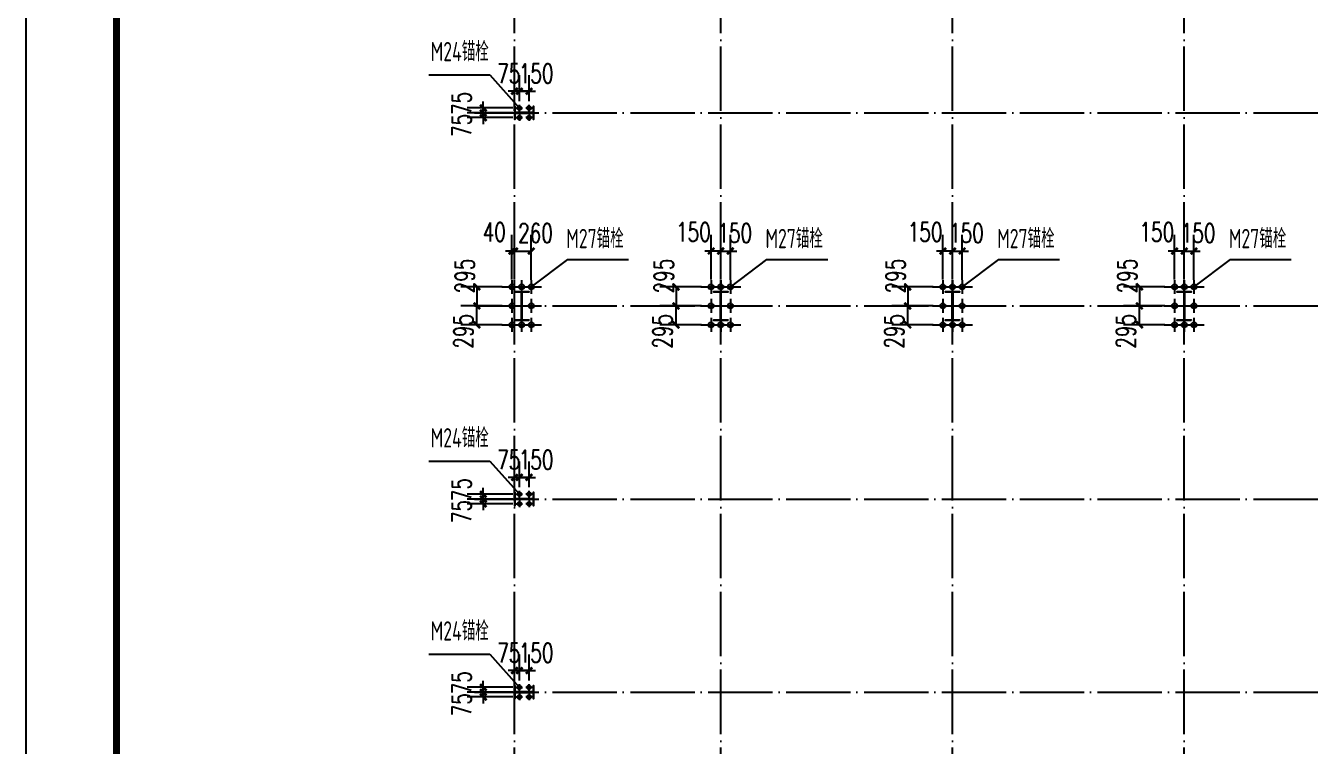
# Model space of a CAD drawing. Extents: x -33967 to 1773478, y -1022458 to -784650.
# Drawn here: x 521646 to 561714, y -982296 to -959912 of the extents above; entities that cross this region are included whole.
import ezdxf
from ezdxf.enums import TextEntityAlignment as Align

# ---------------------------------------------------------------- set-up
doc = ezdxf.new("R2010")
doc.units = 0
doc.header["$LTSCALE"] = 1000
doc.header["$MEASUREMENT"] = 0
doc.linetypes.add('DOTE', pattern=[2.42, 2, -0.2, 0.02, -0.2])
for name, color, linetype in [('AXIS', 3, 'Continuous'), ('DOTE', 1, 'DOTE'), ('GZ', 50, 'Continuous'), ('PUB_TITLE', 4, 'Continuous'), ('TEXT', 7, 'Continuous')]:
    doc.layers.add(name, color=color, linetype=linetype)
doc.styles.add('_TCH_DIM_T3', font='SIMPLEX', dxfattribs={"width": 0.705882, "bigfont": 'GBCBIG'})
doc.styles.add('TSSD_Label', font='tssdeng.shx', dxfattribs={"width": 0.7, "bigfont": 'hztxt.shx'})
doc.dimstyles.new('TCH-200-2', dxfattribs={"dimtxt": 595, "dimasz": 200, "dimexe": 500, "dimexo": 600, "dimgap": 252.5, "dimtad": 1, "dimdec": 0, "dimlfac": 0.5, "dimzin": 0, "dimdsep": 46, "dimtxsty": '_TCH_DIM_T3', "dimblk": 'ARCHTICK', "dimcen": 0.09, "dimclrd": 124, "dimclre": 124, "dimclrt": 7, "dimazin": 2, "dimtfac": 1, "dimtdec": 0, "dimtix": 1, "dimtmove": 2, "dimatfit": 3, "dimfxl": 1, "dimtolj": 1, "dimtzin": 0, "dimarcsym": 0})

# ---------------------------------------------------------------- blocks, each defined once
blk = doc.blocks.new('_ArchTick')
at = {"color": 0, "linetype": 'ByBlock', "const_width": 0.4}
blk.add_lwpolyline([(-0.5, -0.5), (0.5, 0.5)], dxfattribs=at)
blk = doc.blocks.new('*D1303')
at = {"color": 124, "linetype": 'ByBlock', "lineweight": -2, "transparency": 16777216}
for p, q in [((536779, -980466), (535363, -980466)), ((535863, -980466), (535863, -980266)), ((535863, -980466), (535863, -980616)), ((536779, -980616), (535363, -980616)), ((535863, -980616), (535863, -980816))]:
    blk.add_line(p, q, dxfattribs=at)
at = {"layer": 'Defpoints', "color": 0, "linetype": 'ByBlock', "transparency": 16777216}
for p in [(537379, -980466), (535863, -980616), (537379, -980616)]:
    blk.add_point(p, dxfattribs=at)
at = {"color": 124, "linetype": 'ByBlock', "lineweight": -2, "transparency": 16777216, "xscale": 200, "yscale": 200, "zscale": 200}
for p, rotation in [((535863, -980466), 270), ((535863, -980616), 90)]:
    blk.add_blockref('_ArchTick', p, dxfattribs=dict(at, rotation=rotation))
at = {"color": 7, "linetype": 'ByBlock', "transparency": 16777216, "insert": (535189, -980323), "char_height": 595, "attachment_point": 5, "rotation": 90, "style": '_TCH_DIM_T3'}
blk.add_mtext('\\A1;75', dxfattribs=at)
blk = doc.blocks.new('*D1304')
at = {"color": 124, "linetype": 'ByBlock', "lineweight": -2, "transparency": 16777216}
for p, q in [((535863, -980616), (535863, -980416)), ((536779, -980616), (535363, -980616)), ((536779, -980766), (535363, -980766)), ((535863, -980766), (535863, -980616)), ((535863, -980766), (535863, -980966))]:
    blk.add_line(p, q, dxfattribs=at)
at = {"layer": 'Defpoints', "color": 0, "linetype": 'ByBlock', "transparency": 16777216}
for p in [(535863, -980616), (537379, -980616), (537379, -980766)]:
    blk.add_point(p, dxfattribs=at)
at = {"color": 124, "linetype": 'ByBlock', "lineweight": -2, "transparency": 16777216, "xscale": 200, "yscale": 200, "zscale": 200}
for p, rotation in [((535863, -980616), 270), ((535863, -980766), 90)]:
    blk.add_blockref('_ArchTick', p, dxfattribs=dict(at, rotation=rotation))
at = {"color": 7, "linetype": 'ByBlock', "transparency": 16777216, "insert": (535189, -981005), "char_height": 595, "attachment_point": 5, "rotation": 90, "style": '_TCH_DIM_T3'}
blk.add_mtext('\\A1;75', dxfattribs=at)
blk = doc.blocks.new('*D1305')
at = {"color": 124, "linetype": 'ByBlock', "lineweight": -2, "transparency": 16777216}
for p, q in [((536834, -980252), (536834, -979445)), ((536984, -980252), (536984, -979445)), ((536834, -979945), (536634, -979945)), ((536834, -979945), (536984, -979945)), ((536984, -979945), (537184, -979945))]:
    blk.add_line(p, q, dxfattribs=at)
at = {"layer": 'Defpoints', "color": 0, "linetype": 'ByBlock', "transparency": 16777216}
for p in [(536984, -979945), (536834, -980852), (536984, -980852)]:
    blk.add_point(p, dxfattribs=at)
at = {"color": 124, "linetype": 'ByBlock', "lineweight": -2, "transparency": 16777216, "xscale": 200, "yscale": 200, "zscale": 200}
blk.add_blockref('_ArchTick', (536834, -979945), dxfattribs=at)
at = {"color": 124, "linetype": 'ByBlock', "lineweight": -2, "transparency": 16777216, "xscale": 200, "yscale": 200, "zscale": 200, "rotation": 180}
blk.add_blockref('_ArchTick', (536984, -979945), dxfattribs=at)
at = {"color": 7, "linetype": 'ByBlock', "transparency": 16777216, "insert": (536654, -979395), "char_height": 595, "attachment_point": 5, "style": '_TCH_DIM_T3'}
blk.add_mtext('\\A1;75', dxfattribs=at)
blk = doc.blocks.new('*D1306')
at = {"color": 124, "linetype": 'ByBlock', "lineweight": -2, "transparency": 16777216}
for p, q in [((536984, -980252), (536984, -979445)), ((537284, -980252), (537284, -979445)), ((536984, -979945), (536784, -979945)), ((537284, -979945), (536984, -979945)), ((537284, -979945), (537484, -979945))]:
    blk.add_line(p, q, dxfattribs=at)
at = {"layer": 'Defpoints', "color": 0, "linetype": 'ByBlock', "transparency": 16777216}
for p in [(536984, -979945), (536984, -980852), (537284, -980852)]:
    blk.add_point(p, dxfattribs=at)
at = {"color": 124, "linetype": 'ByBlock', "lineweight": -2, "transparency": 16777216, "xscale": 200, "yscale": 200, "zscale": 200}
blk.add_blockref('_ArchTick', (536984, -979945), dxfattribs=at)
at = {"color": 124, "linetype": 'ByBlock', "lineweight": -2, "transparency": 16777216, "xscale": 200, "yscale": 200, "zscale": 200, "rotation": 180}
blk.add_blockref('_ArchTick', (537284, -979945), dxfattribs=at)
at = {"color": 7, "linetype": 'ByBlock', "transparency": 16777216, "insert": (537504, -979395), "char_height": 595, "attachment_point": 5, "style": '_TCH_DIM_T3'}
blk.add_mtext('\\A1;150', dxfattribs=at)
blk = doc.blocks.new('*D1307')
at = {"color": 124, "linetype": 'ByBlock', "lineweight": -2, "transparency": 16777216}
for p, q in [((535863, -974466), (535863, -974266)), ((536779, -974466), (535363, -974466)), ((536779, -974616), (535363, -974616)), ((535863, -974466), (535863, -974616)), ((535863, -974616), (535863, -974816))]:
    blk.add_line(p, q, dxfattribs=at)
at = {"layer": 'Defpoints', "color": 0, "linetype": 'ByBlock', "transparency": 16777216}
for p in [(535863, -974616), (537379, -974466), (537379, -974616)]:
    blk.add_point(p, dxfattribs=at)
at = {"color": 124, "linetype": 'ByBlock', "lineweight": -2, "transparency": 16777216, "xscale": 200, "yscale": 200, "zscale": 200}
for p, rotation in [((535863, -974466), 270), ((535863, -974616), 90)]:
    blk.add_blockref('_ArchTick', p, dxfattribs=dict(at, rotation=rotation))
at = {"color": 7, "linetype": 'ByBlock', "transparency": 16777216, "insert": (535189, -974323), "char_height": 595, "attachment_point": 5, "rotation": 90, "style": '_TCH_DIM_T3'}
blk.add_mtext('\\A1;75', dxfattribs=at)
blk = doc.blocks.new('*D1308')
at = {"color": 124, "linetype": 'ByBlock', "lineweight": -2, "transparency": 16777216}
for p, q in [((535863, -974616), (535863, -974416)), ((536779, -974616), (535363, -974616)), ((536779, -974766), (535363, -974766)), ((535863, -974766), (535863, -974616)), ((535863, -974766), (535863, -974966))]:
    blk.add_line(p, q, dxfattribs=at)
at = {"layer": 'Defpoints', "color": 0, "linetype": 'ByBlock', "transparency": 16777216}
for p in [(535863, -974616), (537379, -974616), (537379, -974766)]:
    blk.add_point(p, dxfattribs=at)
at = {"color": 124, "linetype": 'ByBlock', "lineweight": -2, "transparency": 16777216, "xscale": 200, "yscale": 200, "zscale": 200}
for p, rotation in [((535863, -974616), 270), ((535863, -974766), 90)]:
    blk.add_blockref('_ArchTick', p, dxfattribs=dict(at, rotation=rotation))
at = {"color": 7, "linetype": 'ByBlock', "transparency": 16777216, "insert": (535189, -975005), "char_height": 595, "attachment_point": 5, "rotation": 90, "style": '_TCH_DIM_T3'}
blk.add_mtext('\\A1;75', dxfattribs=at)
blk = doc.blocks.new('*D1309')
at = {"color": 124, "linetype": 'ByBlock', "lineweight": -2, "transparency": 16777216}
for p, q in [((536834, -974252), (536834, -973445)), ((536984, -974252), (536984, -973445)), ((536834, -973945), (536634, -973945)), ((536834, -973945), (536984, -973945)), ((536984, -973945), (537184, -973945))]:
    blk.add_line(p, q, dxfattribs=at)
at = {"layer": 'Defpoints', "color": 0, "linetype": 'ByBlock', "transparency": 16777216}
for p in [(536984, -973945), (536834, -974852), (536984, -974852)]:
    blk.add_point(p, dxfattribs=at)
at = {"color": 124, "linetype": 'ByBlock', "lineweight": -2, "transparency": 16777216, "xscale": 200, "yscale": 200, "zscale": 200}
blk.add_blockref('_ArchTick', (536834, -973945), dxfattribs=at)
at = {"color": 124, "linetype": 'ByBlock', "lineweight": -2, "transparency": 16777216, "xscale": 200, "yscale": 200, "zscale": 200, "rotation": 180}
blk.add_blockref('_ArchTick', (536984, -973945), dxfattribs=at)
at = {"color": 7, "linetype": 'ByBlock', "transparency": 16777216, "insert": (536654, -973395), "char_height": 595, "attachment_point": 5, "style": '_TCH_DIM_T3'}
blk.add_mtext('\\A1;75', dxfattribs=at)
blk = doc.blocks.new('*D1310')
at = {"color": 124, "linetype": 'ByBlock', "lineweight": -2, "transparency": 16777216}
for p, q in [((536984, -974252), (536984, -973445)), ((537284, -974252), (537284, -973445)), ((536984, -973945), (536784, -973945)), ((537284, -973945), (536984, -973945)), ((537284, -973945), (537484, -973945))]:
    blk.add_line(p, q, dxfattribs=at)
at = {"layer": 'Defpoints', "color": 0, "linetype": 'ByBlock', "transparency": 16777216}
for p in [(536984, -973945), (536984, -974852), (537284, -974852)]:
    blk.add_point(p, dxfattribs=at)
at = {"color": 124, "linetype": 'ByBlock', "lineweight": -2, "transparency": 16777216, "xscale": 200, "yscale": 200, "zscale": 200}
blk.add_blockref('_ArchTick', (536984, -973945), dxfattribs=at)
at = {"color": 124, "linetype": 'ByBlock', "lineweight": -2, "transparency": 16777216, "xscale": 200, "yscale": 200, "zscale": 200, "rotation": 180}
blk.add_blockref('_ArchTick', (537284, -973945), dxfattribs=at)
at = {"color": 7, "linetype": 'ByBlock', "transparency": 16777216, "insert": (537504, -973395), "char_height": 595, "attachment_point": 5, "style": '_TCH_DIM_T3'}
blk.add_mtext('\\A1;150', dxfattribs=at)
blk = doc.blocks.new('*D1311')
at = {"color": 124, "linetype": 'ByBlock', "lineweight": -2, "transparency": 16777216}
for p, q in [((535863, -962466), (535863, -962266)), ((536779, -962466), (535363, -962466)), ((536779, -962616), (535363, -962616)), ((535863, -962466), (535863, -962616)), ((535863, -962616), (535863, -962816))]:
    blk.add_line(p, q, dxfattribs=at)
at = {"layer": 'Defpoints', "color": 0, "linetype": 'ByBlock', "transparency": 16777216}
for p in [(535863, -962616), (537379, -962466), (537379, -962616)]:
    blk.add_point(p, dxfattribs=at)
at = {"color": 124, "linetype": 'ByBlock', "lineweight": -2, "transparency": 16777216, "xscale": 200, "yscale": 200, "zscale": 200}
for p, rotation in [((535863, -962466), 270), ((535863, -962616), 90)]:
    blk.add_blockref('_ArchTick', p, dxfattribs=dict(at, rotation=rotation))
at = {"color": 7, "linetype": 'ByBlock', "transparency": 16777216, "insert": (535189, -962323), "char_height": 595, "attachment_point": 5, "rotation": 90, "style": '_TCH_DIM_T3'}
blk.add_mtext('\\A1;75', dxfattribs=at)
blk = doc.blocks.new('*D1312')
at = {"color": 124, "linetype": 'ByBlock', "lineweight": -2, "transparency": 16777216}
for p, q in [((535863, -962616), (535863, -962416)), ((536779, -962616), (535363, -962616)), ((536779, -962766), (535363, -962766)), ((535863, -962766), (535863, -962616)), ((535863, -962766), (535863, -962966))]:
    blk.add_line(p, q, dxfattribs=at)
at = {"layer": 'Defpoints', "color": 0, "linetype": 'ByBlock', "transparency": 16777216}
for p in [(535863, -962616), (537379, -962616), (537379, -962766)]:
    blk.add_point(p, dxfattribs=at)
at = {"color": 124, "linetype": 'ByBlock', "lineweight": -2, "transparency": 16777216, "xscale": 200, "yscale": 200, "zscale": 200}
for p, rotation in [((535863, -962616), 270), ((535863, -962766), 90)]:
    blk.add_blockref('_ArchTick', p, dxfattribs=dict(at, rotation=rotation))
at = {"color": 7, "linetype": 'ByBlock', "transparency": 16777216, "insert": (535189, -963005), "char_height": 595, "attachment_point": 5, "rotation": 90, "style": '_TCH_DIM_T3'}
blk.add_mtext('\\A1;75', dxfattribs=at)
blk = doc.blocks.new('*D1313')
at = {"color": 124, "linetype": 'ByBlock', "lineweight": -2, "transparency": 16777216}
for p, q in [((536834, -962252), (536834, -961445)), ((536984, -962252), (536984, -961445)), ((536834, -961945), (536634, -961945)), ((536834, -961945), (536984, -961945)), ((536984, -961945), (537184, -961945))]:
    blk.add_line(p, q, dxfattribs=at)
at = {"layer": 'Defpoints', "color": 0, "linetype": 'ByBlock', "transparency": 16777216}
for p in [(536984, -961945), (536834, -962852), (536984, -962852)]:
    blk.add_point(p, dxfattribs=at)
at = {"color": 124, "linetype": 'ByBlock', "lineweight": -2, "transparency": 16777216, "xscale": 200, "yscale": 200, "zscale": 200}
blk.add_blockref('_ArchTick', (536834, -961945), dxfattribs=at)
at = {"color": 124, "linetype": 'ByBlock', "lineweight": -2, "transparency": 16777216, "xscale": 200, "yscale": 200, "zscale": 200, "rotation": 180}
blk.add_blockref('_ArchTick', (536984, -961945), dxfattribs=at)
at = {"color": 7, "linetype": 'ByBlock', "transparency": 16777216, "insert": (536654, -961395), "char_height": 595, "attachment_point": 5, "style": '_TCH_DIM_T3'}
blk.add_mtext('\\A1;75', dxfattribs=at)
blk = doc.blocks.new('*D1314')
at = {"color": 124, "linetype": 'ByBlock', "lineweight": -2, "transparency": 16777216}
for p, q in [((536984, -962252), (536984, -961445)), ((537284, -962252), (537284, -961445)), ((536984, -961945), (536784, -961945)), ((537284, -961945), (536984, -961945)), ((537284, -961945), (537484, -961945))]:
    blk.add_line(p, q, dxfattribs=at)
at = {"layer": 'Defpoints', "color": 0, "linetype": 'ByBlock', "transparency": 16777216}
for p in [(536984, -961945), (536984, -962852), (537284, -962852)]:
    blk.add_point(p, dxfattribs=at)
at = {"color": 124, "linetype": 'ByBlock', "lineweight": -2, "transparency": 16777216, "xscale": 200, "yscale": 200, "zscale": 200}
blk.add_blockref('_ArchTick', (536984, -961945), dxfattribs=at)
at = {"color": 124, "linetype": 'ByBlock', "lineweight": -2, "transparency": 16777216, "xscale": 200, "yscale": 200, "zscale": 200, "rotation": 180}
blk.add_blockref('_ArchTick', (537284, -961945), dxfattribs=at)
at = {"color": 7, "linetype": 'ByBlock', "transparency": 16777216, "insert": (537504, -961395), "char_height": 595, "attachment_point": 5, "style": '_TCH_DIM_T3'}
blk.add_mtext('\\A1;150', dxfattribs=at)
blk = doc.blocks.new('*D1489')
at = {"color": 124, "linetype": 'ByBlock', "lineweight": -2, "transparency": 16777216}
for p, q in [((536453, -968026), (535163, -968026)), ((535663, -968026), (535663, -968617)), ((536450, -968617), (535163, -968617))]:
    blk.add_line(p, q, dxfattribs=at)
at = {"layer": 'Defpoints', "color": 0, "linetype": 'ByBlock', "transparency": 16777216}
for p in [(537053, -968026), (535663, -968617), (537050, -968617)]:
    blk.add_point(p, dxfattribs=at)
at = {"color": 124, "linetype": 'ByBlock', "lineweight": -2, "transparency": 16777216, "xscale": 200, "yscale": 200, "zscale": 200}
for p, rotation in [((535663, -968026), 90), ((535663, -968617), 270)]:
    blk.add_blockref('_ArchTick', p, dxfattribs=dict(at, rotation=rotation))
at = {"color": 7, "linetype": 'ByBlock', "transparency": 16777216, "insert": (535285, -967686), "char_height": 595, "attachment_point": 5, "rotation": 90, "style": '_TCH_DIM_T3'}
blk.add_mtext('\\A1;295', dxfattribs=at)
blk = doc.blocks.new('*D1490')
at = {"color": 124, "linetype": 'ByBlock', "lineweight": -2, "transparency": 16777216}
for p, q in [((536833, -967792), (536833, -966410)), ((537353, -967800), (537353, -966410)), ((536833, -966910), (537353, -966910))]:
    blk.add_line(p, q, dxfattribs=at)
at = {"layer": 'Defpoints', "color": 0, "linetype": 'ByBlock', "transparency": 16777216}
for p in [(537353, -966910), (536833, -968392), (537353, -968400)]:
    blk.add_point(p, dxfattribs=at)
at = {"color": 124, "linetype": 'ByBlock', "lineweight": -2, "transparency": 16777216, "xscale": 200, "yscale": 200, "zscale": 200, "rotation": 180}
blk.add_blockref('_ArchTick', (536833, -966910), dxfattribs=at)
at = {"color": 124, "linetype": 'ByBlock', "lineweight": -2, "transparency": 16777216, "xscale": 200, "yscale": 200, "zscale": 200}
blk.add_blockref('_ArchTick', (537353, -966910), dxfattribs=at)
at = {"color": 7, "linetype": 'ByBlock', "transparency": 16777216, "insert": (537485, -966352), "char_height": 595, "attachment_point": 5, "style": '_TCH_DIM_T3'}
blk.add_mtext('\\A1;260', dxfattribs=at)
blk = doc.blocks.new('*D1491')
at = {"color": 124, "linetype": 'ByBlock', "lineweight": -2, "transparency": 16777216}
for p, q in [((536753, -967792), (536753, -966410)), ((536833, -967792), (536833, -966410)), ((536753, -966910), (536553, -966910)), ((536833, -966910), (536753, -966910)), ((536833, -966910), (537033, -966910))]:
    blk.add_line(p, q, dxfattribs=at)
at = {"layer": 'Defpoints', "color": 0, "linetype": 'ByBlock', "transparency": 16777216}
for p in [(536753, -966910), (536753, -968392), (536833, -968392)]:
    blk.add_point(p, dxfattribs=at)
at = {"color": 124, "linetype": 'ByBlock', "lineweight": -2, "transparency": 16777216, "xscale": 200, "yscale": 200, "zscale": 200}
blk.add_blockref('_ArchTick', (536753, -966910), dxfattribs=at)
at = {"color": 124, "linetype": 'ByBlock', "lineweight": -2, "transparency": 16777216, "xscale": 200, "yscale": 200, "zscale": 200, "rotation": 180}
blk.add_blockref('_ArchTick', (536833, -966910), dxfattribs=at)
at = {"color": 7, "linetype": 'ByBlock', "transparency": 16777216, "insert": (536202, -966319), "char_height": 595, "attachment_point": 5, "style": '_TCH_DIM_T3'}
blk.add_mtext('\\A1;40', dxfattribs=at)
blk = doc.blocks.new('*D1492')
at = {"color": 124, "linetype": 'ByBlock', "lineweight": -2, "transparency": 16777216}
for p, q in [((536450, -968617), (535163, -968617)), ((535663, -969206), (535663, -968617)), ((536450, -969206), (535163, -969206))]:
    blk.add_line(p, q, dxfattribs=at)
at = {"layer": 'Defpoints', "color": 0, "linetype": 'ByBlock', "transparency": 16777216}
for p in [(535663, -968617), (537050, -968617), (537050, -969206)]:
    blk.add_point(p, dxfattribs=at)
at = {"color": 124, "linetype": 'ByBlock', "lineweight": -2, "transparency": 16777216, "xscale": 200, "yscale": 200, "zscale": 200}
for p, rotation in [((535663, -968617), 90), ((535663, -969206), 270)]:
    blk.add_blockref('_ArchTick', p, dxfattribs=dict(at, rotation=rotation))
at = {"color": 7, "linetype": 'ByBlock', "transparency": 16777216, "insert": (535243, -969403), "char_height": 595, "attachment_point": 5, "rotation": 90, "style": '_TCH_DIM_T3'}
blk.add_mtext('\\A1;295', dxfattribs=at)
blk = doc.blocks.new('*D1457')
at = {"color": 124, "linetype": 'ByBlock', "lineweight": -2, "transparency": 16777216}
for p, q in [((542643, -968026), (541353, -968026)), ((541853, -968026), (541853, -968617)), ((542640, -968617), (541353, -968617))]:
    blk.add_line(p, q, dxfattribs=at)
at = {"layer": 'Defpoints', "color": 0, "linetype": 'ByBlock', "transparency": 16777216}
for p in [(543243, -968026), (541853, -968617), (543240, -968617)]:
    blk.add_point(p, dxfattribs=at)
at = {"color": 124, "linetype": 'ByBlock', "lineweight": -2, "transparency": 16777216, "xscale": 200, "yscale": 200, "zscale": 200}
for p, rotation in [((541853, -968026), 90), ((541853, -968617), 270)]:
    blk.add_blockref('_ArchTick', p, dxfattribs=dict(at, rotation=rotation))
at = {"color": 7, "linetype": 'ByBlock', "transparency": 16777216, "insert": (541475, -967686), "char_height": 595, "attachment_point": 5, "rotation": 90, "style": '_TCH_DIM_T3'}
blk.add_mtext('\\A1;295', dxfattribs=at)
blk = doc.blocks.new('*D1458')
at = {"color": 124, "linetype": 'ByBlock', "lineweight": -2, "transparency": 16777216}
for p, q in [((543243, -967792), (543243, -966410)), ((543543, -967800), (543543, -966410)), ((543243, -966910), (543043, -966910)), ((543243, -966910), (543543, -966910)), ((543543, -966910), (543743, -966910))]:
    blk.add_line(p, q, dxfattribs=at)
at = {"layer": 'Defpoints', "color": 0, "linetype": 'ByBlock', "transparency": 16777216}
for p in [(543543, -966910), (543243, -968392), (543543, -968400)]:
    blk.add_point(p, dxfattribs=at)
at = {"color": 124, "linetype": 'ByBlock', "lineweight": -2, "transparency": 16777216, "xscale": 200, "yscale": 200, "zscale": 200}
blk.add_blockref('_ArchTick', (543243, -966910), dxfattribs=at)
at = {"color": 124, "linetype": 'ByBlock', "lineweight": -2, "transparency": 16777216, "xscale": 200, "yscale": 200, "zscale": 200, "rotation": 180}
blk.add_blockref('_ArchTick', (543543, -966910), dxfattribs=at)
at = {"color": 7, "linetype": 'ByBlock', "transparency": 16777216, "insert": (543675, -966352), "char_height": 595, "attachment_point": 5, "style": '_TCH_DIM_T3'}
blk.add_mtext('\\A1;150', dxfattribs=at)
blk = doc.blocks.new('*D1459')
at = {"color": 124, "linetype": 'ByBlock', "lineweight": -2, "transparency": 16777216}
for p, q in [((542943, -967792), (542943, -966410)), ((543243, -967792), (543243, -966410)), ((542943, -966910), (542743, -966910)), ((543243, -966910), (542943, -966910)), ((543243, -966910), (543443, -966910))]:
    blk.add_line(p, q, dxfattribs=at)
at = {"layer": 'Defpoints', "color": 0, "linetype": 'ByBlock', "transparency": 16777216}
for p in [(542943, -966910), (542943, -968392), (543243, -968392)]:
    blk.add_point(p, dxfattribs=at)
at = {"color": 124, "linetype": 'ByBlock', "lineweight": -2, "transparency": 16777216, "xscale": 200, "yscale": 200, "zscale": 200}
blk.add_blockref('_ArchTick', (542943, -966910), dxfattribs=at)
at = {"color": 124, "linetype": 'ByBlock', "lineweight": -2, "transparency": 16777216, "xscale": 200, "yscale": 200, "zscale": 200, "rotation": 180}
blk.add_blockref('_ArchTick', (543243, -966910), dxfattribs=at)
at = {"color": 7, "linetype": 'ByBlock', "transparency": 16777216, "insert": (542392, -966319), "char_height": 595, "attachment_point": 5, "style": '_TCH_DIM_T3'}
blk.add_mtext('\\A1;150', dxfattribs=at)
blk = doc.blocks.new('*D1460')
at = {"color": 124, "linetype": 'ByBlock', "lineweight": -2, "transparency": 16777216}
for p, q in [((542640, -968617), (541353, -968617)), ((541853, -969206), (541853, -968617)), ((542640, -969206), (541353, -969206))]:
    blk.add_line(p, q, dxfattribs=at)
at = {"layer": 'Defpoints', "color": 0, "linetype": 'ByBlock', "transparency": 16777216}
for p in [(541853, -968617), (543240, -968617), (543240, -969206)]:
    blk.add_point(p, dxfattribs=at)
at = {"color": 124, "linetype": 'ByBlock', "lineweight": -2, "transparency": 16777216, "xscale": 200, "yscale": 200, "zscale": 200}
for p, rotation in [((541853, -968617), 90), ((541853, -969206), 270)]:
    blk.add_blockref('_ArchTick', p, dxfattribs=dict(at, rotation=rotation))
at = {"color": 7, "linetype": 'ByBlock', "transparency": 16777216, "insert": (541433, -969403), "char_height": 595, "attachment_point": 5, "rotation": 90, "style": '_TCH_DIM_T3'}
blk.add_mtext('\\A1;295', dxfattribs=at)
blk = doc.blocks.new('*D1465')
at = {"color": 124, "linetype": 'ByBlock', "lineweight": -2, "transparency": 16777216}
for p, q in [((549843, -968026), (548553, -968026)), ((549053, -968026), (549053, -968617)), ((549840, -968617), (548553, -968617))]:
    blk.add_line(p, q, dxfattribs=at)
at = {"layer": 'Defpoints', "color": 0, "linetype": 'ByBlock', "transparency": 16777216}
for p in [(550443, -968026), (549053, -968617), (550440, -968617)]:
    blk.add_point(p, dxfattribs=at)
at = {"color": 124, "linetype": 'ByBlock', "lineweight": -2, "transparency": 16777216, "xscale": 200, "yscale": 200, "zscale": 200}
for p, rotation in [((549053, -968026), 90), ((549053, -968617), 270)]:
    blk.add_blockref('_ArchTick', p, dxfattribs=dict(at, rotation=rotation))
at = {"color": 7, "linetype": 'ByBlock', "transparency": 16777216, "insert": (548675, -967686), "char_height": 595, "attachment_point": 5, "rotation": 90, "style": '_TCH_DIM_T3'}
blk.add_mtext('\\A1;295', dxfattribs=at)
blk = doc.blocks.new('*D1466')
at = {"color": 124, "linetype": 'ByBlock', "lineweight": -2, "transparency": 16777216}
for p, q in [((550443, -967792), (550443, -966410)), ((550743, -967800), (550743, -966410)), ((550443, -966910), (550243, -966910)), ((550443, -966910), (550743, -966910)), ((550743, -966910), (550943, -966910))]:
    blk.add_line(p, q, dxfattribs=at)
at = {"layer": 'Defpoints', "color": 0, "linetype": 'ByBlock', "transparency": 16777216}
for p in [(550743, -966910), (550443, -968392), (550743, -968400)]:
    blk.add_point(p, dxfattribs=at)
at = {"color": 124, "linetype": 'ByBlock', "lineweight": -2, "transparency": 16777216, "xscale": 200, "yscale": 200, "zscale": 200}
blk.add_blockref('_ArchTick', (550443, -966910), dxfattribs=at)
at = {"color": 124, "linetype": 'ByBlock', "lineweight": -2, "transparency": 16777216, "xscale": 200, "yscale": 200, "zscale": 200, "rotation": 180}
blk.add_blockref('_ArchTick', (550743, -966910), dxfattribs=at)
at = {"color": 7, "linetype": 'ByBlock', "transparency": 16777216, "insert": (550875, -966352), "char_height": 595, "attachment_point": 5, "style": '_TCH_DIM_T3'}
blk.add_mtext('\\A1;150', dxfattribs=at)
blk = doc.blocks.new('*D1467')
at = {"color": 124, "linetype": 'ByBlock', "lineweight": -2, "transparency": 16777216}
for p, q in [((550143, -967792), (550143, -966410)), ((550443, -967792), (550443, -966410)), ((550143, -966910), (549943, -966910)), ((550443, -966910), (550143, -966910)), ((550443, -966910), (550643, -966910))]:
    blk.add_line(p, q, dxfattribs=at)
at = {"layer": 'Defpoints', "color": 0, "linetype": 'ByBlock', "transparency": 16777216}
for p in [(550143, -966910), (550143, -968392), (550443, -968392)]:
    blk.add_point(p, dxfattribs=at)
at = {"color": 124, "linetype": 'ByBlock', "lineweight": -2, "transparency": 16777216, "xscale": 200, "yscale": 200, "zscale": 200}
blk.add_blockref('_ArchTick', (550143, -966910), dxfattribs=at)
at = {"color": 124, "linetype": 'ByBlock', "lineweight": -2, "transparency": 16777216, "xscale": 200, "yscale": 200, "zscale": 200, "rotation": 180}
blk.add_blockref('_ArchTick', (550443, -966910), dxfattribs=at)
at = {"color": 7, "linetype": 'ByBlock', "transparency": 16777216, "insert": (549592, -966319), "char_height": 595, "attachment_point": 5, "style": '_TCH_DIM_T3'}
blk.add_mtext('\\A1;150', dxfattribs=at)
blk = doc.blocks.new('*D1468')
at = {"color": 124, "linetype": 'ByBlock', "lineweight": -2, "transparency": 16777216}
for p, q in [((549840, -968617), (548553, -968617)), ((549053, -969206), (549053, -968617)), ((549840, -969206), (548553, -969206))]:
    blk.add_line(p, q, dxfattribs=at)
at = {"layer": 'Defpoints', "color": 0, "linetype": 'ByBlock', "transparency": 16777216}
for p in [(549053, -968617), (550440, -968617), (550440, -969206)]:
    blk.add_point(p, dxfattribs=at)
at = {"color": 124, "linetype": 'ByBlock', "lineweight": -2, "transparency": 16777216, "xscale": 200, "yscale": 200, "zscale": 200}
for p, rotation in [((549053, -968617), 90), ((549053, -969206), 270)]:
    blk.add_blockref('_ArchTick', p, dxfattribs=dict(at, rotation=rotation))
at = {"color": 7, "linetype": 'ByBlock', "transparency": 16777216, "insert": (548633, -969403), "char_height": 595, "attachment_point": 5, "rotation": 90, "style": '_TCH_DIM_T3'}
blk.add_mtext('\\A1;295', dxfattribs=at)
blk = doc.blocks.new('*D1461')
at = {"color": 124, "linetype": 'ByBlock', "lineweight": -2, "transparency": 16777216}
for p, q in [((557043, -968026), (555753, -968026)), ((556253, -968026), (556253, -968617)), ((557040, -968617), (555753, -968617))]:
    blk.add_line(p, q, dxfattribs=at)
at = {"layer": 'Defpoints', "color": 0, "linetype": 'ByBlock', "transparency": 16777216}
for p in [(557643, -968026), (556253, -968617), (557640, -968617)]:
    blk.add_point(p, dxfattribs=at)
at = {"color": 124, "linetype": 'ByBlock', "lineweight": -2, "transparency": 16777216, "xscale": 200, "yscale": 200, "zscale": 200}
for p, rotation in [((556253, -968026), 90), ((556253, -968617), 270)]:
    blk.add_blockref('_ArchTick', p, dxfattribs=dict(at, rotation=rotation))
at = {"color": 7, "linetype": 'ByBlock', "transparency": 16777216, "insert": (555875, -967686), "char_height": 595, "attachment_point": 5, "rotation": 90, "style": '_TCH_DIM_T3'}
blk.add_mtext('\\A1;295', dxfattribs=at)
blk = doc.blocks.new('*D1462')
at = {"color": 124, "linetype": 'ByBlock', "lineweight": -2, "transparency": 16777216}
for p, q in [((557643, -967792), (557643, -966410)), ((557943, -967800), (557943, -966410)), ((557643, -966910), (557443, -966910)), ((557643, -966910), (557943, -966910)), ((557943, -966910), (558143, -966910))]:
    blk.add_line(p, q, dxfattribs=at)
at = {"layer": 'Defpoints', "color": 0, "linetype": 'ByBlock', "transparency": 16777216}
for p in [(557943, -966910), (557643, -968392), (557943, -968400)]:
    blk.add_point(p, dxfattribs=at)
at = {"color": 124, "linetype": 'ByBlock', "lineweight": -2, "transparency": 16777216, "xscale": 200, "yscale": 200, "zscale": 200}
blk.add_blockref('_ArchTick', (557643, -966910), dxfattribs=at)
at = {"color": 124, "linetype": 'ByBlock', "lineweight": -2, "transparency": 16777216, "xscale": 200, "yscale": 200, "zscale": 200, "rotation": 180}
blk.add_blockref('_ArchTick', (557943, -966910), dxfattribs=at)
at = {"color": 7, "linetype": 'ByBlock', "transparency": 16777216, "insert": (558075, -966352), "char_height": 595, "attachment_point": 5, "style": '_TCH_DIM_T3'}
blk.add_mtext('\\A1;150', dxfattribs=at)
blk = doc.blocks.new('*D1463')
at = {"color": 124, "linetype": 'ByBlock', "lineweight": -2, "transparency": 16777216}
for p, q in [((557343, -967792), (557343, -966410)), ((557643, -967792), (557643, -966410)), ((557343, -966910), (557143, -966910)), ((557643, -966910), (557343, -966910)), ((557643, -966910), (557843, -966910))]:
    blk.add_line(p, q, dxfattribs=at)
at = {"layer": 'Defpoints', "color": 0, "linetype": 'ByBlock', "transparency": 16777216}
for p in [(557343, -966910), (557343, -968392), (557643, -968392)]:
    blk.add_point(p, dxfattribs=at)
at = {"color": 124, "linetype": 'ByBlock', "lineweight": -2, "transparency": 16777216, "xscale": 200, "yscale": 200, "zscale": 200}
blk.add_blockref('_ArchTick', (557343, -966910), dxfattribs=at)
at = {"color": 124, "linetype": 'ByBlock', "lineweight": -2, "transparency": 16777216, "xscale": 200, "yscale": 200, "zscale": 200, "rotation": 180}
blk.add_blockref('_ArchTick', (557643, -966910), dxfattribs=at)
at = {"color": 7, "linetype": 'ByBlock', "transparency": 16777216, "insert": (556792, -966319), "char_height": 595, "attachment_point": 5, "style": '_TCH_DIM_T3'}
blk.add_mtext('\\A1;150', dxfattribs=at)
blk = doc.blocks.new('*D1464')
at = {"color": 124, "linetype": 'ByBlock', "lineweight": -2, "transparency": 16777216}
for p, q in [((557040, -968617), (555753, -968617)), ((556253, -969206), (556253, -968617)), ((557040, -969206), (555753, -969206))]:
    blk.add_line(p, q, dxfattribs=at)
at = {"layer": 'Defpoints', "color": 0, "linetype": 'ByBlock', "transparency": 16777216}
for p in [(556253, -968617), (557640, -968617), (557640, -969206)]:
    blk.add_point(p, dxfattribs=at)
at = {"color": 124, "linetype": 'ByBlock', "lineweight": -2, "transparency": 16777216, "xscale": 200, "yscale": 200, "zscale": 200}
for p, rotation in [((556253, -968617), 90), ((556253, -969206), 270)]:
    blk.add_blockref('_ArchTick', p, dxfattribs=dict(at, rotation=rotation))
at = {"color": 7, "linetype": 'ByBlock', "transparency": 16777216, "insert": (555833, -969403), "char_height": 595, "attachment_point": 5, "rotation": 90, "style": '_TCH_DIM_T3'}
blk.add_mtext('\\A1;295', dxfattribs=at)

msp = doc.modelspace()

# ---------------------------------------------------------------- linework, layer by layer
for centre, radius in [((536983.6, -962466.4), 58.5), ((537283.6, -962466.4), 58.5), ((536983.6, -962766.4), 58.5), ((537283.6, -962766.4), 58.5), ((536753.2, -968026.4), 80), ((537053.2, -968026.4), 80), ((537353.2, -968026.4), 80), ((542943.2, -968026.4), 80), ((543243.2, -968026.4), 80), ((543543.2, -968026.4), 80), ((550143.2, -968026.4), 80), ((550443.2, -968026.4), 80), ((550743.2, -968026.4), 80), ((557343.2, -968026.4), 80), ((557643.2, -968026.4), 80), ((557943.2, -968026.4), 80), ((536753.2, -968616.4), 80), ((537353.2, -968616.4), 80), ((542943.2, -968616.4), 80), ((543543.2, -968616.4), 80), ((550143.2, -968616.4), 80), ((550743.2, -968616.4), 80), ((557343.2, -968616.4), 80), ((557943.2, -968616.4), 80), ((536753.2, -969206.4), 80), ((537053.2, -969206.4), 80), ((537353.2, -969206.4), 80), ((542943.2, -969206.4), 80), ((543243.2, -969206.4), 80), ((543543.2, -969206.4), 80), ((550143.2, -969206.4), 80), ((550443.2, -969206.4), 80), ((550743.2, -969206.4), 80), ((557343.2, -969206.4), 80), ((557643.2, -969206.4), 80), ((557943.2, -969206.4), 80), ((536983.6, -974466.4), 58.5), ((537283.6, -974466.4), 58.5), ((536983.6, -974766.4), 58.5), ((537283.6, -974766.4), 58.5), ((536983.6, -980466.4), 58.5), ((537283.6, -980466.4), 58.5), ((536983.6, -980766.4), 58.5), ((537283.6, -980766.4), 58.5)]:
    msp.add_circle(centre, radius)
at = {"layer": 'AXIS'}
for p, q in [((534174.8, -961435), (536070.6, -961435)), ((536070.6, -961435), (536983.6, -962466.4)), ((536983.6, -962567.1), (536983.6, -962365.8)), ((537283.6, -962567.1), (537283.6, -962365.8)), ((536882.9, -962466.4), (537084.2, -962466.4)), ((536882.9, -962766.4), (537084.2, -962766.4)), ((536983.6, -962665.8), (536983.6, -962867.1)), ((537384.2, -962466.4), (537182.9, -962466.4)), ((537384.2, -962766.4), (537182.9, -962766.4)), ((537283.6, -962665.8), (537283.6, -962867.1)), ((538478.2, -967172.8), (537353.2, -968026.4)), ((538478.2, -967172.8), (540380, -967172.8)), ((544668.2, -967172.8), (543543.2, -968026.4)), ((544668.2, -967172.8), (546570, -967172.8)), ((551868.2, -967172.8), (550743.2, -968026.4)), ((551868.2, -967172.8), (553770, -967172.8)), ((559068.2, -967172.8), (557943.2, -968026.4)), ((559068.2, -967172.8), (560970, -967172.8)), ((536435.2, -968026.4), (537671.2, -968026.4)), ((536753.2, -967810.4), (536753.2, -968242.4)), ((537053.2, -967810.4), (537053.2, -968242.4)), ((537353.2, -967810.4), (537353.2, -968242.4)), ((542625.2, -968026.4), (543861.2, -968026.4)), ((542943.2, -967810.4), (542943.2, -968242.4)), ((543243.2, -967810.4), (543243.2, -968242.4)), ((543543.2, -967810.4), (543543.2, -968242.4)), ((549825.2, -968026.4), (551061.2, -968026.4)), ((550143.2, -967810.4), (550143.2, -968242.4)), ((550443.2, -967810.4), (550443.2, -968242.4)), ((550743.2, -967810.4), (550743.2, -968242.4)), ((557025.2, -968026.4), (558261.2, -968026.4)), ((557343.2, -967810.4), (557343.2, -968242.4)), ((557643.2, -967810.4), (557643.2, -968242.4)), ((557943.2, -967810.4), (557943.2, -968242.4)), ((536753.2, -968400.4), (536753.2, -968832.4)), ((537353.2, -968400.4), (537353.2, -968832.4)), ((542943.2, -968400.4), (542943.2, -968832.4)), ((543543.2, -968400.4), (543543.2, -968832.4)), ((550143.2, -968400.4), (550143.2, -968832.4)), ((550743.2, -968400.4), (550743.2, -968832.4)), ((557343.2, -968400.4), (557343.2, -968832.4)), ((557943.2, -968400.4), (557943.2, -968832.4)), ((536435.2, -968616.4), (537671.2, -968616.4)), ((542625.2, -968616.4), (543861.2, -968616.4)), ((549825.2, -968616.4), (551061.2, -968616.4)), ((557025.2, -968616.4), (558261.2, -968616.4)), ((536435.2, -969206.4), (537671.2, -969206.4)), ((536753.2, -968990.4), (536753.2, -969422.4)), ((537053.2, -968990.4), (537053.2, -969422.4)), ((537353.2, -968990.4), (537353.2, -969422.4)), ((542625.2, -969206.4), (543861.2, -969206.4)), ((542943.2, -968990.4), (542943.2, -969422.4)), ((543243.2, -968990.4), (543243.2, -969422.4)), ((543543.2, -968990.4), (543543.2, -969422.4)), ((549825.2, -969206.4), (551061.2, -969206.4)), ((550143.2, -968990.4), (550143.2, -969422.4)), ((550443.2, -968990.4), (550443.2, -969422.4)), ((550743.2, -968990.4), (550743.2, -969422.4)), ((557025.2, -969206.4), (558261.2, -969206.4)), ((557343.2, -968990.4), (557343.2, -969422.4)), ((557643.2, -968990.4), (557643.2, -969422.4)), ((557943.2, -968990.4), (557943.2, -969422.4)), ((534174.8, -973435), (536070.6, -973435)), ((536070.6, -973435), (536983.6, -974466.4)), ((536983.6, -974567.1), (536983.6, -974365.8)), ((537283.6, -974567.1), (537283.6, -974365.8)), ((536882.9, -974466.4), (537084.2, -974466.4)), ((536882.9, -974766.4), (537084.2, -974766.4)), ((536983.6, -974665.8), (536983.6, -974867.1)), ((537384.2, -974466.4), (537182.9, -974466.4)), ((537384.2, -974766.4), (537182.9, -974766.4)), ((537283.6, -974665.8), (537283.6, -974867.1)), ((534174.8, -979435), (536070.6, -979435)), ((536070.6, -979435), (536983.6, -980466.4)), ((536882.9, -980466.4), (537084.2, -980466.4)), ((536983.6, -980567.1), (536983.6, -980365.8)), ((537384.2, -980466.4), (537182.9, -980466.4)), ((537283.6, -980567.1), (537283.6, -980365.8)), ((536882.9, -980766.4), (537084.2, -980766.4)), ((536983.6, -980665.8), (536983.6, -980867.1)), ((537384.2, -980766.4), (537182.9, -980766.4)), ((537283.6, -980665.8), (537283.6, -980867.1))]:
    msp.add_line(p, q, dxfattribs=at)
at = {"layer": 'DOTE'}
for p, q in [((536833.2, -1006116.4), (536833.2, -949116.4)), ((543243.2, -1006116.4), (543243.2, -949116.4)), ((550443.2, -1006116.4), (550443.2, -949116.4)), ((557643.2, -1006116.4), (557643.2, -949116.4)), ((535593.2, -962616.4), (594093.2, -962616.4)), ((535593.2, -968616.4), (594093.2, -968616.4)), ((535593.2, -974616.4), (594093.2, -974616.4)), ((535593.2, -980616.4), (594093.2, -980616.4))]:
    msp.add_line(p, q, dxfattribs=at)
at = {"layer": 'GZ'}
for points in [[(536833.2, -962416.4), (536833.2, -962816.4), (536853.2, -962816.4), (536853.2, -962630.1), (536863.2, -962622.4), (537403.9, -962622.4), (537413.2, -962630.1), (537413.2, -962816.4), (537433.2, -962816.4), (537433.2, -962416.4), (537413.2, -962416.4), (537413.2, -962602.4), (537404.2, -962610.4), (536863.2, -962610.4), (536853.2, -962602.4), (536853.2, -962416.4), (536833.2, -962416.4)], [(537273.2, -969066.8), (536833.2, -969066.8), (536833.2, -969046.8), (537039.5, -969046.8), (537047.2, -969036.8), (537047.2, -968196.1), (537039.5, -968186.8), (536833.2, -968186.8), (536833.2, -968166.8), (537273.2, -968166.8), (537273.2, -968186.8), (537067.2, -968186.8), (537059.2, -968195.7), (537059.2, -969036.8), (537067.2, -969046.8), (537273.2, -969046.8), (537273.2, -969066.8)], [(543463.2, -969066.8), (543023.2, -969066.8), (543023.2, -969046.8), (543229.5, -969046.8), (543237.2, -969036.8), (543237.2, -968196.1), (543229.5, -968186.8), (543023.2, -968186.8), (543023.2, -968166.8), (543463.2, -968166.8), (543463.2, -968186.8), (543257.2, -968186.8), (543249.2, -968195.7), (543249.2, -969036.8), (543257.2, -969046.8), (543463.2, -969046.8), (543463.2, -969066.8)], [(550663.2, -969066.8), (550223.2, -969066.8), (550223.2, -969046.8), (550429.5, -969046.8), (550437.2, -969036.8), (550437.2, -968196.1), (550429.5, -968186.8), (550223.2, -968186.8), (550223.2, -968166.8), (550663.2, -968166.8), (550663.2, -968186.8), (550457.2, -968186.8), (550449.2, -968195.7), (550449.2, -969036.8), (550457.2, -969046.8), (550663.2, -969046.8), (550663.2, -969066.8)], [(557863.2, -969066.8), (557423.2, -969066.8), (557423.2, -969046.8), (557629.5, -969046.8), (557637.2, -969036.8), (557637.2, -968196.1), (557629.5, -968186.8), (557423.2, -968186.8), (557423.2, -968166.8), (557863.2, -968166.8), (557863.2, -968186.8), (557657.2, -968186.8), (557649.2, -968195.7), (557649.2, -969036.8), (557657.2, -969046.8), (557863.2, -969046.8), (557863.2, -969066.8)], [(536833.2, -974416.4), (536833.2, -974816.4), (536853.2, -974816.4), (536853.2, -974630.1), (536863.2, -974622.4), (537403.9, -974622.4), (537413.2, -974630.1), (537413.2, -974816.4), (537433.2, -974816.4), (537433.2, -974416.4), (537413.2, -974416.4), (537413.2, -974602.4), (537404.2, -974610.4), (536863.2, -974610.4), (536853.2, -974602.4), (536853.2, -974416.4), (536833.2, -974416.4)], [(536833.2, -980416.4), (536833.2, -980816.4), (536853.2, -980816.4), (536853.2, -980630.1), (536863.2, -980622.4), (537403.9, -980622.4), (537413.2, -980630.1), (537413.2, -980816.4), (537433.2, -980816.4), (537433.2, -980416.4), (537413.2, -980416.4), (537413.2, -980602.4), (537404.2, -980610.4), (536863.2, -980610.4), (536853.2, -980602.4), (536853.2, -980416.4), (536833.2, -980416.4)]]:
    msp.add_lwpolyline(points, close=True, dxfattribs=at)
at = {"layer": 'PUB_TITLE'}
msp.add_lwpolyline([(521646, -1022458.4), (640446, -1022458.4), (640446, -938458.4), (521646, -938458.4)], close=True, dxfattribs=at)
at = {"layer": 'PUB_TITLE', "const_width": 212.1}
msp.add_lwpolyline([(524466.3, -1021044.2), (524466.3, -939872.6), (638446, -939872.6), (638446, -1021044.2)], close=True, dxfattribs=at)

# ---------------------------------------------------------------- texts
at = {"layer": 'TEXT', "style": 'TSSD_Label', "width": 0.7}
for s, p in [('M24锚栓', (535130.3, -961192.7)), ('M27锚栓', (539333, -967001.3)), ('M27锚栓', (545523, -967001.3)), ('M27锚栓', (552723, -967001.3)), ('M27锚栓', (559923, -967001.3)), ('M24锚栓', (535130.3, -973192.7)), ('M24锚栓', (535130.3, -979192.7))]:
    msp.add_text(s, height=600, dxfattribs=at).set_placement(p, align=Align.BOTTOM_CENTER)

# ---------------------------------------------------------------- dimensions: what is measured, and where the dimension line sits
at = {"linetype": 'ByBlock'}
for base, p1, p2, picture, middle in [((536983.8, -961944.7), (536833.8, -962852), (536983.8, -962852), '*D1313', (536653.8, -961394.7)), ((536983.8, -961944.7), (537283.6, -962852), (536983.8, -962852), '*D1314', (537503.5, -961394.7)), ((536753.2, -966910.4), (536833.2, -968391.7), (536753.2, -968391.7), '*D1491', (536202.3, -966319.4)), ((542943.2, -966910.4), (543243.2, -968391.7), (542943.2, -968391.7), '*D1459', (542392.3, -966319.4)), ((550143.2, -966910.4), (550443.2, -968391.7), (550143.2, -968391.7), '*D1467', (549592.3, -966319.4)), ((557343.2, -966910.4), (557643.2, -968391.7), (557343.2, -968391.7), '*D1463', (556792.3, -966319.4)), ((536983.8, -973944.7), (536833.8, -974852), (536983.8, -974852), '*D1309', (536653.8, -973394.7)), ((536983.8, -973944.7), (537283.6, -974852), (536983.8, -974852), '*D1310', (537503.5, -973394.7)), ((536983.8, -979944.7), (536833.8, -980852), (536983.8, -980852), '*D1305', (536653.8, -979394.7)), ((536983.8, -979944.7), (537283.6, -980852), (536983.8, -980852), '*D1306', (537503.5, -979394.7))]:
    dim = msp.add_linear_dim(base=base, p1=p1, p2=p2, dimstyle='TCH-200-2', dxfattribs=at)
    dim.commit()
    dim.dimension.update_dxf_attribs({"geometry": picture, "text_midpoint": middle, "dimtype": 128})
for base, p1, p2, angle, picture, middle in [((535863.2, -962616.4), (537378.5, -962466.4), (537378.5, -962616.4), 90, '*D1311', (535188.9, -962323.1)), ((535863.2, -962616.4), (537378.5, -962766.4), (537378.5, -962616.4), 270, '*D1312', (535188.9, -963005.1)), ((537353.2, -966910.4), (536833.2, -968391.7), (537353.2, -968400.4), 180, '*D1490', (537485.3, -966351.7)), ((543543.2, -966910.4), (543243.2, -968391.7), (543543.2, -968400.4), 180, '*D1458', (543675.3, -966351.7)), ((550743.2, -966910.4), (550443.2, -968391.7), (550743.2, -968400.4), 180, '*D1466', (550875.3, -966351.7)), ((557943.2, -966910.4), (557643.2, -968391.7), (557943.2, -968400.4), 180, '*D1462', (558075.3, -966351.7)), ((535662.7, -968616.5), (537053.2, -968026.4), (537050.2, -968616.5), 270, '*D1489', (535285.3, -967686.4)), ((541852.7, -968616.5), (543243.2, -968026.4), (543240.2, -968616.5), 270, '*D1457', (541475.3, -967686.4)), ((549052.7, -968616.5), (550443.2, -968026.4), (550440.2, -968616.5), 270, '*D1465', (548675.3, -967686.4)), ((556252.7, -968616.5), (557643.2, -968026.4), (557640.2, -968616.5), 270, '*D1461', (555875.3, -967686.4)), ((535662.7, -968616.5), (537050.2, -969206.4), (537050.2, -968616.5), 90, '*D1492', (535243, -969403.4)), ((541852.7, -968616.5), (543240.2, -969206.4), (543240.2, -968616.5), 90, '*D1460', (541433, -969403.4)), ((549052.7, -968616.5), (550440.2, -969206.4), (550440.2, -968616.5), 90, '*D1468', (548633, -969403.4)), ((556252.7, -968616.5), (557640.2, -969206.4), (557640.2, -968616.5), 90, '*D1464', (555833, -969403.4)), ((535863.2, -974616.4), (537378.5, -974466.4), (537378.5, -974616.4), 90, '*D1307', (535188.9, -974323.1)), ((535863.2, -974616.4), (537378.5, -974766.4), (537378.5, -974616.4), 270, '*D1308', (535188.9, -975005.1)), ((535863.2, -980616.4), (537378.5, -980466.4), (537378.5, -980616.4), 90, '*D1303', (535188.9, -980323.1)), ((535863.2, -980616.4), (537378.5, -980766.4), (537378.5, -980616.4), 270, '*D1304', (535188.9, -981005.1))]:
    dim = msp.add_linear_dim(base=base, p1=p1, p2=p2, angle=angle, dimstyle='TCH-200-2', dxfattribs=at)
    dim.commit()
    dim.dimension.update_dxf_attribs({"geometry": picture, "text_midpoint": middle, "dimtype": 128})

doc.saveas('drawing.dxf')
